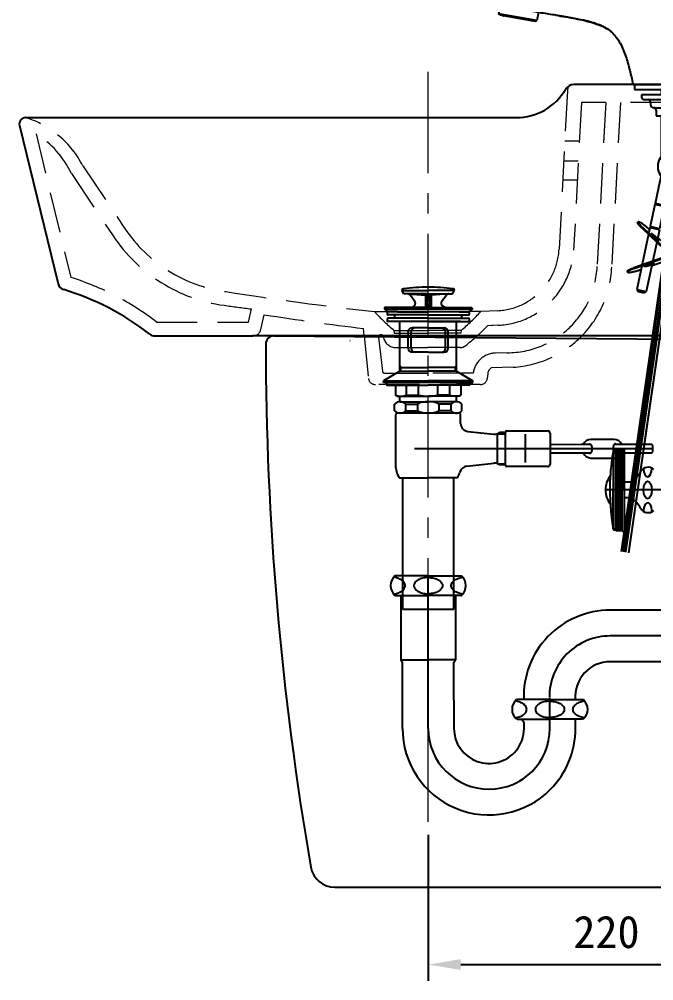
# Model space of a CAD drawing. Extents: x 3450 to 6550, y -51 to 2100.
# Drawn here: x 5340 to 5731, y 447 to 1039 of the extents above; entities that cross this region are included whole.
import ezdxf

# ---------------------------------------------------------------- set-up
doc = ezdxf.new("R2010")
doc.units = 0
doc.header["$LTSCALE"] = 50
doc.header["$MEASUREMENT"] = 0
doc.linetypes.add('CENTER', pattern=[2, 1.25, -0.25, 0.25, -0.25])
doc.linetypes.add('HIDDEN', pattern=[0.375, 0.25, -0.125])
doc.layers.get('0').update_dxf_attribs({"linetype": 'CONTINUOUS'})
doc.layers.get('DEFPOINTS').update_dxf_attribs({"linetype": 'CONTINUOUS'})
for name, color, linetype in [('2', 2, 'HIDDEN'), ('3', 3, 'CONTINUOUS'), ('4', 4, 'CONTINUOUS'), ('6', 6, 'CONTINUOUS'), ('7', 7, 'CONTINUOUS')]:
    doc.layers.add(name, color=color, linetype=linetype)
doc.dimstyles.get("Standard").update_dxf_attribs({"dimtxt": 2.5, "dimasz": 2, "dimexe": 2, "dimexo": 1, "dimgap": 1.5, "dimtad": 1, "dimdec": 0, "dimlfac": 10, "dimrnd": 0.5, "dimzin": 0, "dimdsep": 46, "dimtxsty": 'Standard', "dimcen": 0, "dimclrt": 2, "dimadec": 0, "dimazin": 0, "dimtfac": 1, "dimtdec": 0, "dimtmove": 0, "dimatfit": 3, "dimfxl": 0, "dimtolj": 1, "dimtzin": 0, "dimarcsym": 0})

# ---------------------------------------------------------------- blocks, each defined once
blk = doc.blocks.new('A$C60B437B5')
at = {"layer": '7'}
for p, q in [((138.19, 407.35), (135.19, 406.45)), ((151.33, 403.02), (135.19, 406.45)), ((138.19, 407.35), (138.23, 407.34)), ((148.92, 405.07), (148.95, 405.06)), ((148.95, 405.06), (151.33, 403.02)), ((113.97, 398.77), (114.32, 396.8)), ((114.82, 393.59), (94.75, 379.54)), ((112.12, 388.6), (106.19, 387.55)), ((136.9, 389.22), (126.55, 340.54)), ((142.77, 387.97), (129.56, 325.85)), ((143.45, 388.14), (136.35, 389.65)), ((136.73, 389.26), (137.88, 389.01)), ((141.79, 388.18), (137.88, 389.01)), ((141.79, 388.18), (142.93, 387.94)), ((94.75, 379.54), (71.26, 375.4)), ((112.38, 377.47), (117.72, 378.41)), ((126.55, 340.54), (137.16, 288.75)), ((4.37, 337.34), (3.51, 332.42)), ((4.39, 331.68), (3.51, 332.42)), ((27.14, 328.26), (3.51, 332.42)), ((28.01, 333.19), (4.37, 337.34)), ((28.01, 333.19), (27.14, 328.26)), ((28.5, 333.1), (28.01, 333.19)), ((4.39, 331.68), (6.11, 331.38)), ((24.33, 328.17), (6.11, 331.38)), ((23.9, 328.04), (6.47, 331.11)), ((24.33, 328.17), (26.06, 327.86)), ((26.06, 327.86), (27.14, 328.26)), ((86.39, 288.75), (86.29, 289.22)), ((86.39, 288.75), (115.54, 288.75)), ((87.39, 288.75), (87.39, 285.75)), ((87.39, 285.75), (114.91, 285.75)), ((103.66, 285.75), (103.66, 282.47)), ((114.91, 285.75), (136.16, 285.75)), ((115.54, 288.75), (137.16, 288.75)), ((124.66, 285.75), (124.66, 282.47)), ((136.16, 288.75), (136.16, 285.75)), ((91.66, 282.47), (91.66, 280.97)), ((114.16, 282.47), (91.66, 282.47)), ((93.16, 279.47), (95.66, 279.47)), ((95.66, 279.47), (114.16, 279.47)), ((114.16, 282.47), (136.66, 282.47)), ((132.66, 279.47), (114.16, 279.47)), ((135.16, 279.47), (132.66, 279.47)), ((136.66, 282.47), (136.66, 280.97)), ((97.16, 277.97), (97.16, 276.47)), ((99.16, 274.47), (114.16, 274.47)), ((100.66, 272.97), (100.66, 269.47)), ((129.16, 274.47), (114.16, 274.47)), ((127.66, 272.97), (127.66, 269.47)), ((131.16, 277.97), (131.16, 276.47)), ((100.66, 269.47), (114.16, 269.47)), ((103.66, 269.47), (103.66, 244.25)), ((127.66, 269.47), (114.16, 269.47)), ((124.66, 269.47), (124.66, 244.25)), ((114.16, 244.25), (103.66, 244.25)), ((114.16, 244.25), (124.66, 244.25)), ((103.56, 232.39), (103.03, 229.88)), ((103.66, 232.25), (124.66, 232.25)), ((109.67, 232.25), (108.9, 228.63)), ((102.88, 229.2), (99.97, 215.5)), ((108.75, 227.95), (102.88, 229.2)), ((108.9, 228.63), (103.03, 229.88)), ((103.37, 229.09), (103.52, 229.78)), ((108.75, 227.95), (105.84, 214.25)), ((108.26, 228.05), (108.41, 228.74)), ((99.83, 214.82), (96.92, 201.12)), ((105.7, 213.57), (99.83, 214.82)), ((105.84, 214.25), (99.97, 215.5)), ((100.32, 214.71), (100.46, 215.4)), ((105.7, 213.57), (102.79, 199.88)), ((105.21, 213.67), (105.35, 214.36)), ((89.58, 204.07), (89.26, 203.7)), ((96.77, 200.44), (88.66, 162.29)), ((92.34, 200.53), (92.02, 200.15)), ((92.02, 200.15), (105.66, 187.34)), ((105.26, 188.39), (92.34, 200.53)), ((102.64, 199.19), (94.53, 161.04)), ((96.51, 199.21), (95.91, 199.77)), ((102.64, 199.19), (96.77, 200.44)), ((102.79, 199.88), (96.92, 201.12)), ((97.26, 200.33), (97.41, 201.02)), ((102.15, 199.29), (102.3, 199.98)), ((108.21, 188.21), (101.62, 194.4)), ((80.91, 0.54), (108.06, 186.1)), ((81.95, 0.33), (108.84, 184.69)), ((105.46, 186.49), (104.66, 182.73)), ((105.58, 188.77), (105.19, 188.32)), ((105.19, 188.32), (105.8, 187.75)), ((106, 186.38), (105.2, 182.62)), ((106.26, 186.32), (105.46, 186.49)), ((105.58, 188.77), (109.51, 187.93)), ((106.19, 188.2), (105.58, 188.77)), ((106.23, 188.16), (106.07, 187.41)), ((106.19, 188.2), (110.12, 187.36)), ((106.29, 182.39), (107.12, 186.3)), ((110.48, 185.58), (107.08, 186.31)), ((110.12, 187.36), (109.51, 187.93)), ((110.45, 185.59), (109.79, 182.48)), ((109.8, 182.29), (110.5, 185.58)), ((105.43, 182.57), (79.11, 0.9)), ((105.99, 182.45), (79.67, 0.79)), ((109.78, 181.13), (83.59, 0.01)), ((109.92, 181.61), (83.62, 0)), ((104.5, 181.88), (86.82, 175.72)), ((86.97, 175.25), (104.64, 181.41)), ((97.94, 177.07), (104.77, 179.45)), ((105.16, 181.3), (104.64, 181.41)), ((104.66, 182.73), (106.29, 182.39)), ((109.82, 181.63), (109.92, 181.61)), ((82.86, 173.6), (83.01, 173.13)), ((86.82, 175.72), (86.97, 175.25)), ((90.53, 174.49), (91.31, 174.76)), ((88.66, 162.29), (94.53, 161.04)), ((88.66, 162.29), (89.43, 161.1)), ((89.43, 161.1), (93.35, 160.27)), ((94.53, 161.04), (93.35, 160.27))]:
    blk.add_line(p, q, dxfattribs=at)
for points in [[(102.92, 243.11, -0.038645), (103.62, 242.87, -0.099233), (105.22, 241.79, -0.097724), (106.28, 240.17, -0.096683), (106.65, 238.25, -0.096683), (106.28, 236.34, -0.097724), (105.22, 234.72, -0.099233), (103.62, 233.63, -0.038645), (102.92, 233.4, -0.100326)], [(114.16, 233.25, -0.100326), (112.29, 233.63, -0.099233), (110.7, 234.72, -0.097724), (109.64, 236.34, -0.096683), (109.26, 238.25, -0.096683), (109.64, 240.17, -0.097724), (110.7, 241.79, -0.099233), (112.29, 242.87, -0.100326), (114.16, 243.25)], [(114.16, 233.25, 0.100326), (116.03, 233.63, 0.099233), (117.62, 234.72, 0.097724), (118.69, 236.34, 0.096683), (119.06, 238.25, 0.096683), (118.69, 240.17, 0.097724), (117.62, 241.79, 0.099233), (116.03, 242.87, 0.100326), (114.16, 243.25)], [(125.4, 243.11, 0.038645), (124.7, 242.87, 0.099233), (123.11, 241.79, 0.097724), (122.04, 240.17, 0.096683), (121.67, 238.25, 0.096683), (122.04, 236.34, 0.097724), (123.11, 234.72, 0.099233), (124.7, 233.63, 0.038645), (125.4, 233.4, 0.100326)]]:
    blk.add_lwpolyline(points, format="xyb", dxfattribs=at)
for centre, radius, start, end in [((9.32, 410.19), 1.5, 93.69655, 151.31408), ((7.78, 407.2), 1.5, 154.29715, 270.80519), ((205.1, 402.81), 70, 177.01529, 190.83267), ((133.24, 357.59), 50, 71.72042, 84.27958), ((111.79, 401.58), 1.5, 12.94405, 66.19218), ((85.99, 428.12), 70, 325.16733, 338.98471), ((112.21, 388.1), 0.5, 34.09768, 100), ((83.64, 368.76), 35, 15.88089, 34.09768), ((136.84, 389.75), 0.5, 190.83267, 258), ((143.04, 388.43), 0.5, 258, 325.16733), ((108.88, 373.21), 35, 175.63045, 182.55855), ((116.65, 376.72), 2, 12.54192, 57.75421), ((5.48, 355.89), 2, 103.78217, 164.22896), ((1.95, 339.78), 2, 167.64465, 258.98311), ((6.56, 331.6), 0.5, 206.8699, 260), ((23.99, 328.53), 0.5, 260, 313.1301), ((93.16, 280.97), 1.5, 180, 270), ((95.66, 277.97), 1.5, 0, 90), ((132.66, 277.97), 1.5, 90, 180), ((135.16, 280.97), 1.5, 270, 0), ((99.16, 276.47), 2, 180, 270), ((99.16, 272.97), 1.5, 0, 90), ((129.16, 272.97), 1.5, 90, 180), ((129.16, 276.47), 2, 270, 0), ((111.66, 238.25), 10, 143.1301, 216.8699), ((111.66, 238.25), 10, 143.1301, 216.8699), ((116.66, 238.25), 10, 323.1301, 36.8699)]:
    blk.add_arc(centre, radius, start, end, dxfattribs=at)
for points in [[(8.01, 410.91), (6.43, 407.85)], [(112.39, 402.95), (102.31, 406.36), (86.75, 409.41), (67.95, 411.46), (47.42, 412.47), (26.83, 412.47), (9.23, 411.69)], [(7.8, 405.7), (12.91, 405.74), (30.26, 405.27), (47.55, 403.54), (55.48, 402.19)], [(55.48, 402.19), (57.6, 401.62), (59.62, 400.77), (61.51, 399.65), (63.23, 398.28), (64.74, 396.69), (66.02, 394.91), (67.05, 392.97), (67.8, 390.9)], [(113.97, 398.77), (113.61, 400.34), (113.25, 401.92)], [(114.76, 393.83), (114.6, 394.59), (114.48, 395.31), (114.4, 395.92), (114.35, 396.4), (114.33, 396.7), (114.32, 396.8)], [(67.8, 390.91), (68.56, 388.09), (70.03, 381.85), (71.24, 375.53), (71.26, 375.4)], [(69.89, 371.39), (70.15, 371.4), (70.94, 371.45), (72.27, 371.53), (112.38, 377.47)], [(5, 357.83), (69.89, 371.39)], [(3.87, 337.37), (4.07, 337.36), (4.37, 337.34)], [(38.85, 331.48), (30.14, 332.85), (28.5, 333.1)], [(56.01, 328.35), (52.3, 329.13), (48.21, 329.91), (43.73, 330.68), (38.85, 331.48)], [(38.85, 331.48), (44.95, 330.48), (50.95, 329.4), (56.01, 328.35)], [(72.46, 321.72), (71, 322.81), (68.61, 324.21), (66.08, 325.36), (63.53, 326.3), (61, 327.08), (58.52, 327.75), (56.01, 328.35)], [(56.01, 328.35), (61.13, 327.04), (65.94, 325.41), (70.05, 323.41), (72.46, 321.72)], [(73.11, 321.16), (72.46, 321.72)], [(72.46, 321.72), (73.11, 321.16)], [(73.11, 321.16), (76.08, 317.91), (78.47, 314.17), (80.38, 310.15), (81.94, 306.01), (83.24, 301.84), (84.36, 297.65), (85.36, 293.46), (86.29, 289.22)], [(92.02, 200.15), (91.35, 200.8), (90.74, 201.42), (90.22, 202), (89.8, 202.51), (89.49, 202.95), (89.29, 203.3), (89.22, 203.56), (89.26, 203.7)], [(89.58, 204.07), (89.54, 203.93), (89.62, 203.67), (89.81, 203.32), (90.12, 202.88), (90.55, 202.37), (91.07, 201.79), (91.67, 201.18), (92.34, 200.53)], [(95.91, 199.77), (95.19, 200.43), (94.44, 201.08), (93.69, 201.7), (92.94, 202.28), (92.23, 202.81), (91.57, 203.26), (90.98, 203.63), (90.47, 203.9), (90.07, 204.07), (89.77, 204.13), (89.6, 204.08), (89.58, 204.07)], [(97.57, 196.74), (97.54, 196.68), (97.59, 196.52), (97.62, 196.46)], [(97.73, 196.76), (97.59, 196.76), (97.57, 196.74)], [(97.62, 196.46), (97.72, 196.3), (97.93, 196.01), (98.22, 195.68), (98.58, 195.3), (98.99, 194.91), (99.43, 194.5), (99.89, 194.11), (100.35, 193.74), (100.8, 193.4), (101.21, 193.12), (101.57, 192.89), (101.87, 192.74), (102.09, 192.66)], [(101.5, 193.85), (101.24, 194.12), (100.83, 194.52), (100.39, 194.92), (99.93, 195.31), (99.47, 195.69), (99.02, 196.02), (98.61, 196.31), (98.25, 196.53), (97.95, 196.68), (97.73, 196.76)], [(101.75, 192.8), (101.56, 193.04), (101.38, 193.26)], [(102.25, 192.69), (102.28, 192.74), (102.23, 192.9), (102.1, 193.13), (101.89, 193.41), (101.6, 193.75), (101.5, 193.85)], [(102.09, 192.66), (102.23, 192.67), (102.25, 192.69)], [(105.96, 186.46), (105.97, 186.6), (105.95, 186.81), (105.89, 187), (105.79, 187.18), (105.66, 187.34)], [(105.8, 187.75), (105.9, 187.64), (105.99, 187.53), (106.07, 187.41)], [(105.94, 186.39), (105.96, 186.46)], [(106.07, 187.41), (106.18, 187.17), (106.26, 186.9), (106.29, 186.61), (106.26, 186.32)], [(106.23, 188.16), (106.21, 188.18), (106.19, 188.2)], [(107.08, 186.31), (107.06, 186.51), (107.02, 186.72), (106.96, 186.94), (106.89, 187.15), (106.8, 187.36), (106.68, 187.57), (106.55, 187.78), (106.4, 187.98), (106.23, 188.16)], [(108.41, 186.02), (108.5, 185.89), (108.57, 185.75), (108.62, 185.62), (108.65, 185.49), (108.69, 185.36), (108.73, 185.23), (108.78, 185.1), (108.81, 184.96), (108.83, 184.83), (108.84, 184.69)], [(108.84, 184.69), (108.85, 184.49), (108.87, 184.29), (108.9, 184.1), (108.94, 183.9), (108.98, 183.69), (109.01, 183.45), (109.03, 183.17), (109.05, 182.86), (109.1, 182.53), (109.18, 182.2), (109.28, 181.88), (109.37, 181.59), (109.45, 181.34), (109.52, 181.14), (109.6, 181.01), (109.67, 180.96), (109.73, 180.98), (109.77, 181.08), (109.78, 181.12)], [(109.71, 184.5), (109.71, 184.65), (109.7, 184.78), (109.67, 184.91), (109.64, 185.04), (109.62, 185.16), (109.6, 185.29), (109.59, 185.42), (109.57, 185.54), (109.54, 185.67), (109.52, 185.79)], [(109.78, 181.12), (109.8, 181.26), (109.82, 181.48), (109.82, 181.75), (109.81, 182.05), (109.79, 182.37), (109.79, 182.7), (109.79, 183), (109.8, 183.28), (109.79, 183.51), (109.77, 183.72), (109.75, 183.92), (109.73, 184.11), (109.72, 184.3), (109.71, 184.5)], [(110.16, 187.32), (110.14, 187.34), (110.12, 187.36)], [(110.16, 187.32), (110.31, 187.15), (110.43, 186.95), (110.52, 186.75), (110.57, 186.53), (110.6, 186.29), (110.59, 186.05), (110.56, 185.86)], [(110.56, 185.86), (110.55, 185.82), (110.48, 185.58)], [(93.28, 176.59), (93.29, 176.65), (93.39, 176.77), (93.6, 176.92), (93.91, 177.1), (94.32, 177.29), (94.79, 177.48), (95.33, 177.68), (95.89, 177.87), (96.48, 178.04), (97.05, 178.19), (97.59, 178.32), (98.08, 178.41), (98.5, 178.47), (98.84, 178.48), (99.07, 178.47)], [(99.21, 178.38), (99.21, 178.32), (99.11, 178.19), (98.9, 178.04), (98.58, 177.86), (98.18, 177.68), (98.06, 177.62)], [(98.7, 178.48), (98.44, 178.34), (98.18, 178.21)], [(99.07, 178.47), (99.2, 178.41), (99.21, 178.38)], [(104.5, 181.88), (104.68, 181.97), (104.84, 182.09), (104.98, 182.25), (105.08, 182.43), (105.11, 182.5)], [(105.28, 181.85), (105.16, 181.72), (104.91, 181.54), (104.64, 181.41)], [(105.11, 182.5), (105.14, 182.63)], [(82.86, 173.61), (82.88, 173.75), (83.06, 173.95), (83.38, 174.2), (83.84, 174.47), (84.44, 174.77), (85.14, 175.08), (85.95, 175.4), (86.82, 175.72)], [(86.97, 175.25), (86.09, 174.93), (85.29, 174.61), (84.58, 174.29), (83.98, 174), (83.52, 173.72), (83.2, 173.48), (83.03, 173.27), (83.01, 173.13)], [(83.01, 173.13), (83.01, 173.11), (83.16, 173), (83.45, 172.94), (83.89, 172.93), (84.46, 172.97), (85.15, 173.06), (85.94, 173.21), (86.8, 173.4), (87.72, 173.63), (88.66, 173.89), (89.61, 174.18), (90.53, 174.49)], [(93.42, 176.5), (93.3, 176.55), (93.28, 176.59)], [(98.06, 177.62), (97.7, 177.48), (97.17, 177.28), (96.6, 177.1), (96.02, 176.92), (95.45, 176.77), (94.9, 176.65), (94.41, 176.55), (93.99, 176.5), (93.66, 176.48), (93.42, 176.5)]]:
    blk.add_spline(points, degree=3, dxfattribs=at)
for points in [[(114.82, 393.59), (114.8, 393.67), (114.78, 393.75), (114.76, 393.83)], [(118.61, 377.16), (121.25, 364.95), (123.9, 352.75), (126.55, 340.54)], [(0, 340.21), (1.18, 345.61), (2.37, 351.02), (3.55, 356.43)]]:
    blk.add_open_spline(points, degree=3, dxfattribs=at)
blk.add_open_spline([(1.57, 337.81), (1.93, 337.75), (2.69, 337.6), (3.46, 337.45), (3.87, 337.37)], degree=3, knots=[0.173317, 0.173317, 0.173317, 0.173317, 1.25795, 2.514058, 2.514058, 2.514058, 2.514058], dxfattribs=at)
blk = doc.blocks.new('*D48')
at = {"layer": '3', "color": 3, "lineweight": -2}
for p, q in [((5591.99, 536.64), (5591.99, 446.57)), ((5811.78, 464.3), (5811.78, 466.57)), ((5611.99, 456.57), (5791.78, 456.57))]:
    blk.add_line(p, q, dxfattribs=at)
at = {"layer": '3', "color": 3}
for points in [[(5611.99, 459.91), (5611.99, 453.24), (5591.99, 456.57)], [(5791.78, 459.91), (5791.78, 453.24), (5811.78, 456.57)]]:
    blk.add_solid(points, dxfattribs=at)
at = {"layer": 'DEFPOINTS', "color": 0}
for p in [(5591.99, 544.64), (5811.78, 456.57), (5811.78, 456.3)]:
    blk.add_point(p, dxfattribs=at)
at = {"layer": '3', "color": 2, "insert": (5701.88, 476.57), "char_height": 20, "attachment_point": 5}
blk.add_mtext('\\A1;220', dxfattribs=at)

msp = doc.modelspace()

# ---------------------------------------------------------------- linework, layer by layer
at = {"color": 7}
for p, q in [((5808.77725, 999.21417), (5681.77725, 999.21417)), ((5343.75915, 978.82421), (5646.34196, 978.82421)), ((5339.87389, 973.87302), (5363.7531, 876.33562)), ((5423.30561, 844.21417), (5483.84154, 844.21417)), ((5811.77725, 844.21417), (5483.84154, 844.21417))]:
    msp.add_line(p, q, dxfattribs=at)
at = {"color": 4}
msp.add_line((5591.97185, 602.21417), (5591.97185, 696.21417), dxfattribs=at)
at = {"color": 7}
for centre, radius, start, end in [((5646.34196, 1013.82421), 35, 270, 329.82227236), ((5681.78524, 993.21417), 6, 90.07627509, 149.82227236), ((5343.75915, 974.82421), 4, 90, 193.75662847), ((5320.94226, 718.43925), 161.07328, 51.94813332, 73.31998787), ((5496.76532, 839.21433), 5, 89.54443056, 180.04270966)]:
    msp.add_arc(centre, radius, start, end, dxfattribs=at)
at = {"color": 2}
for centre, start, end in [((5368.60967, 877.52461), 193.75662847, 253.31998787), ((5423.30561, 849.21417), 231.94813332, 270)]:
    msp.add_arc(centre, 5, start, end, dxfattribs=at)
at = {"layer": '2', "color": 155, "linetype": 'Continuous'}
msp.add_open_spline([(5543.77989, 841.25915), (5543.53945, 841.23333)], degree=1, dxfattribs=at)
at = {"layer": '3', "color": 1, "linetype": 'CENTER', "lineweight": 0}
msp.add_line((5591.9852, 544.6363), (5591.98139, 1007.49292), dxfattribs=at)
at = {"layer": '3', "color": 7, "linetype": 'HIDDEN', "lineweight": 0, "ltscale": 2}
for p, q in [((5677.78273, 995.42351), (5672.66735, 897.61194)), ((5686.41726, 988.21417), (5681.65501, 897.14092)), ((5701.43784, 988.21417), (5686.41726, 988.21417)), ((5701.43784, 988.21417), (5696.14682, 887.05129)), ((5710.4502, 988.21417), (5705.13449, 886.58027)), ((5779.27725, 988.21417), (5710.4502, 988.21417)), ((5350.13048, 968.86376), (5371.51408, 880.29594)), ((5685.16144, 964.1978), (5676.14968, 964.1978)), ((5379.01029, 949.01005), (5404.69265, 910.61835)), ((5371.94533, 944.28391), (5397.6277, 905.89221)), ((5481.05725, 852.71417), (5482.92728, 860.81763)), ((5634.84809, 859.76191), (5624.37232, 859.20436)), ((5488.7135, 848.08987), (5490.83352, 857.27664)), ((5558.77232, 859.20436), (5591.57232, 859.20436)), ((5624.37232, 859.20436), (5591.57232, 859.20436)), ((5424.5055, 852.71417), (5481.05725, 852.71417)), ((5552.53519, 844.21417), (5552.07998, 848.7933)), ((5635.32642, 850.77463), (5628.4331, 850.40775)), ((5635.32642, 850.77463), (5631.15284, 850.5525)), ((5552.53519, 844.21417), (5555.14548, 817.95678)), ((5561.34191, 843.24012), (5563.7379, 822.46873)), ((5570.85653, 847.62743), (5591.57232, 847.62743)), ((5570.85653, 847.62743), (5571.07232, 845.97359)), ((5571.07232, 845.97359), (5591.57232, 845.97359)), ((5612.28811, 847.62743), (5591.57232, 847.62743)), ((5612.07232, 845.97359), (5591.57232, 845.97359)), ((5612.28811, 847.62743), (5612.07232, 845.97359)), ((5572.20293, 836.97359), (5591.57232, 836.97359)), ((5611.71569, 836.97359), (5591.57232, 836.97359)), ((5640.66256, 833.81791), (5633.23624, 833.58082)), ((5644.42969, 824.93359), (5630.77314, 824.4976)), ((5565.22774, 821.1431), (5571.27477, 821.1431)), ((5571.27477, 821.1431), (5591.77477, 821.1431)), ((5619.76961, 821.1431), (5591.77477, 821.1431)), ((5628.68872, 820.91278), (5628.39486, 817.95678)), ((5624.09851, 814.21417), (5559.44182, 814.21417))]:
    msp.add_line(p, q, dxfattribs=at)
at = {"layer": '3', "color": 7, "linetype": 'CENTER', "lineweight": 0}
msp.add_line((5675.52296, 952.21417), (5684.53481, 952.21417), dxfattribs=at)
at = {"layer": '3', "color": 7, "linetype": 'HIDDEN', "lineweight": 0}
msp.add_line((5683.90818, 940.23054), (5674.89623, 940.23054), dxfattribs=at)
at = {"layer": '3'}
for p, q in [((5576.97185, 870.2431), (5575.74053, 872.37581)), ((5575.85707, 872.17396), (5591.97185, 872.17396)), ((5608.08663, 872.17396), (5591.97185, 872.17396)), ((5606.97185, 870.2431), (5608.20317, 872.37581)), ((5591.97185, 870.2431), (5576.97185, 870.2431)), ((5579.48713, 870.05881), (5590.22185, 869.35744)), ((5583.69719, 865.36381), (5580.97899, 869.21678)), ((5591.97185, 870.2431), (5590.22185, 869.35744)), ((5590.22185, 869.35744), (5590.22185, 861.6431)), ((5591.45418, 869.98111), (5591.02185, 863.57323)), ((5591.97185, 870.2431), (5593.72185, 869.35744)), ((5591.97185, 870.2431), (5606.97185, 870.2431)), ((5592.48953, 869.98111), (5592.92185, 863.57323)), ((5604.45658, 870.05881), (5593.72185, 869.35744)), ((5593.72185, 869.35744), (5593.72185, 861.6431)), ((5600.24651, 865.36381), (5602.96472, 869.21678)), ((5564.97185, 861.2431), (5564.97185, 860.6431)), ((5564.97185, 860.6431), (5591.97185, 860.6431)), ((5564.97185, 860.6431), (5567.11407, 859.1431)), ((5574.67185, 861.6431), (5565.37185, 861.6431)), ((5591.97185, 861.6431), (5574.67185, 861.6431)), ((5581.61543, 861.6431), (5583.06295, 862.47883)), ((5591.02185, 863.59742), (5591.97185, 863.59742)), ((5591.22495, 861.6431), (5591.02185, 863.59742)), ((5592.92185, 863.59742), (5591.97185, 863.59742)), ((5591.97185, 861.6431), (5609.27185, 861.6431)), ((5618.97185, 860.6431), (5591.97185, 860.6431)), ((5592.71875, 861.6431), (5592.92185, 863.59742)), ((5602.32828, 861.6431), (5600.88076, 862.47883)), ((5609.27185, 861.6431), (5618.57185, 861.6431)), ((5618.97185, 860.6431), (5616.82963, 859.1431)), ((5618.97185, 861.2431), (5618.97185, 860.6431)), ((5566.67002, 858.9431), (5566.67002, 857.6431)), ((5566.67002, 854.6431), (5566.67002, 853.3431)), ((5572.97185, 859.1431), (5566.87002, 859.1431)), ((5591.97185, 857.1431), (5567.17002, 857.1431)), ((5591.97185, 855.1431), (5567.17002, 855.1431)), ((5572.97185, 859.1431), (5591.97185, 859.1431)), ((5610.97185, 859.1431), (5591.97185, 859.1431)), ((5591.97185, 857.1431), (5616.77369, 857.1431)), ((5591.97185, 855.1431), (5616.77369, 855.1431)), ((5610.97185, 859.1431), (5617.07369, 859.1431)), ((5617.27369, 858.9431), (5617.27369, 857.6431)), ((5617.27369, 854.6431), (5617.27369, 853.3431)), ((5611.97185, 853.1431), (5566.87002, 853.1431)), ((5574.47185, 822.54869), (5574.47185, 853.1431)), ((5591.97185, 849.1431), (5582.09748, 849.1431)), ((5591.97185, 853.1431), (5617.07369, 853.1431)), ((5591.97185, 849.1431), (5601.84622, 849.1431)), ((5609.47185, 822.54869), (5609.47185, 853.1431)), ((5579.59748, 836.6431), (5579.59748, 846.6431)), ((5581.36525, 836.6431), (5581.36525, 846.6431)), ((5602.57845, 836.6431), (5602.57845, 846.6431)), ((5604.34622, 836.6431), (5604.34622, 846.6431)), ((5591.97185, 834.1431), (5582.09748, 834.1431)), ((5591.97185, 834.1431), (5601.84622, 834.1431)), ((5575.17185, 824.6431), (5574.47185, 825.85554)), ((5574.47185, 824.6431), (5591.97185, 824.6431)), ((5575.17185, 822.54869), (5575.17185, 824.6431)), ((5609.47185, 824.6431), (5591.97185, 824.6431)), ((5608.77185, 824.6431), (5609.47185, 825.85554)), ((5608.77185, 822.54869), (5608.77185, 824.6431)), ((5574.47185, 822.54869), (5564.47185, 816.54869)), ((5574.47185, 822.54869), (5591.97185, 822.54869)), ((5609.47185, 822.54869), (5591.97185, 822.54869)), ((5609.47185, 822.54869), (5619.47185, 816.54869)), ((5564.47185, 816.54869), (5591.97185, 816.54869)), ((5564.47185, 815.54869), (5564.47185, 816.54869)), ((5574.47185, 815.54869), (5564.47185, 815.54869)), ((5566.27972, 815.54869), (5566.27972, 814.24869)), ((5566.77972, 813.74869), (5571.77972, 813.74869)), ((5571.77972, 813.74869), (5591.97185, 813.74869)), ((5571.77972, 813.74869), (5571.77972, 807.62604)), ((5609.47185, 815.54869), (5574.47185, 815.54869)), ((5578.55451, 807.62604), (5578.55451, 813.74869)), ((5585.95517, 807.62604), (5585.95517, 813.74869)), ((5619.47185, 816.54869), (5591.97185, 816.54869)), ((5612.16398, 813.74869), (5591.97185, 813.74869)), ((5597.98854, 807.62604), (5597.98854, 813.74869)), ((5605.3892, 807.62604), (5605.3892, 813.74869)), ((5609.47185, 815.54869), (5619.47185, 815.54869)), ((5617.16398, 813.74869), (5612.16398, 813.74869)), ((5612.16398, 813.74869), (5612.16398, 807.62604)), ((5617.66398, 815.54869), (5617.66398, 814.24869)), ((5619.47185, 815.54869), (5619.47185, 816.54869)), ((5572.77972, 807.04869), (5571.77972, 807.62604)), ((5572.77972, 807.04869), (5574.17972, 807.04869)), ((5574.17972, 807.04869), (5591.97185, 807.04869)), ((5574.47185, 803.63745), (5574.47185, 807.04869)), ((5578.55451, 807.62604), (5585.95517, 807.62604)), ((5609.76398, 807.04869), (5591.97185, 807.04869)), ((5605.3892, 807.62604), (5597.98854, 807.62604)), ((5609.47185, 803.63745), (5609.47185, 807.04869)), ((5611.16398, 807.04869), (5609.76398, 807.04869)), ((5611.16398, 807.04869), (5612.16398, 807.62604)), ((5571.22816, 798.08648), (5571.22816, 802.19972)), ((5574.61555, 803.6431), (5591.72816, 803.6431)), ((5578.00294, 802.19972), (5578.00294, 798.08648)), ((5578.00294, 802.19972), (5585.4036, 802.19972)), ((5585.4036, 802.19972), (5585.4036, 798.08648)), ((5609.32816, 803.6431), (5592.21555, 803.6431)), ((5605.94077, 802.19972), (5598.5401, 802.19972)), ((5598.5401, 802.19972), (5598.5401, 798.08648)), ((5605.94077, 802.19972), (5605.94077, 798.08648)), ((5612.71555, 798.08648), (5612.71555, 802.19972)), ((5571.97185, 763.04075), (5571.97185, 795.6431)), ((5591.97185, 796.6431), (5572.97185, 796.6431)), ((5578.00294, 798.08648), (5585.4036, 798.08648)), ((5609.32816, 796.6431), (5591.97185, 796.6431)), ((5605.94077, 798.08648), (5598.5401, 798.08648)), ((5608.77185, 796.6431), (5609.32816, 796.6431)), ((5609.32816, 796.6431), (5609.72816, 796.6431)), ((5610.97185, 796.6431), (5609.47185, 796.6431)), ((5611.97185, 790.27886), (5611.97185, 795.6431)), ((5616.43919, 785.30731), (5632.47341, 783.58936)), ((5634.50208, 783.8431), (5639.60765, 783.8431)), ((5634.64117, 765.3931), (5634.64117, 783.8931)), ((5635.97185, 784.6431), (5635.97185, 783.8431)), ((5639.63306, 784.6431), (5635.97185, 784.6431)), ((5639.60765, 783.8431), (5639.60765, 784.8431)), ((5639.60765, 764.4431), (5639.60765, 783.8431)), ((5640.40765, 785.6431), (5665.60765, 785.6431)), ((5651.97185, 766.10518), (5651.97185, 783.5431)), ((5667.10765, 784.1431), (5667.10765, 778.37191)), ((5686.33988, 777.15166), (5666.89955, 777.14682)), ((5667.10765, 778.37191), (5667.10765, 765.1431)), ((5692.28956, 777.15315), (5686.33988, 777.15166)), ((5703.31057, 780.40589), (5692.25167, 780.40314)), ((5706.59696, 780.40671), (5703.31057, 780.40589)), ((5729.92512, 777.16252), (5706.56068, 777.1567)), ((5730.42525, 776.66265), (5729.92512, 777.16252)), ((5651.97185, 774.6431), (5583.47185, 774.62603)), ((5730.42575, 774.66265), (5651.97185, 774.6431)), ((5667.70058, 772.14702), (5692.29081, 772.15315)), ((5706.56193, 772.1567), (5729.92637, 772.16252)), ((5729.92637, 772.16252), (5730.42624, 772.66265)), ((5730.42624, 772.66265), (5730.42525, 776.66265)), ((5615.84073, 763.91477), (5632.47341, 765.69684)), ((5634.64117, 765.3931), (5639.60765, 765.3931)), ((5635.97185, 764.6431), (5635.97185, 765.4431)), ((5692.25453, 768.90314), (5703.57718, 768.90596)), ((5703.57718, 768.90596), (5706.59982, 768.90671)), ((5639.63306, 764.6431), (5635.97185, 764.6431)), ((5665.60765, 763.6431), (5640.40765, 763.6431)), ((5573.97185, 756.6431), (5591.97185, 756.6431)), ((5576.09685, 756.6431), (5576.09685, 675.6431)), ((5609.97185, 756.6431), (5591.97185, 756.6431)), ((5607.84685, 675.6431), (5607.84685, 756.6431)), ((5576.09685, 675.6431), (5607.84685, 675.6431))]:
    msp.add_line(p, q, dxfattribs=at)
at = {"layer": '3', "color": 7}
for p, q in [((5496.80508, 844.21417), (5806.81701, 841.74915)), ((5534.36215, 504.25422), (5806.77725, 504.25422))]:
    msp.add_line(p, q, dxfattribs=at)
at = {"layer": '3'}
for points in [[(5690.91625, 777.1528, -0.044238089), (5691.16831, 777.43227, -0.189273345), (5691.6028, 777.60298, -0.189273345), (5692.03737, 777.43248, -0.101058622), (5692.53376, 776.73917, -0.059301535), (5692.80969, 775.85181, -0.045721536), (5692.91981, 774.6533, -0.045721536)], [(5707.934, 777.15704, 0.044238089), (5707.6818, 777.43638, 0.189273345), (5707.24723, 777.60687, 0.189273345), (5706.81274, 777.43616, 0.101058622), (5706.31669, 776.74261, 0.059301535), (5706.04121, 775.85511, 0.045721536), (5705.93168, 774.65655, 0.045721536)], [(5692.91981, 774.6533, -0.045721536), (5692.81028, 773.45474, -0.059301535), (5692.5348, 772.56724, -0.101058622), (5692.03875, 771.87369, -0.189273345), (5691.60427, 771.70298, -0.189273345), (5691.16969, 771.87347, -0.044238089), (5690.9175, 772.1528, -0.059301535)], [(5705.93168, 774.65655, 0.045721536), (5706.04181, 773.45803, 0.059301535), (5706.31773, 772.57068, 0.101058622), (5706.81413, 771.87737, 0.189273345), (5707.2487, 771.70687, 0.189273345), (5707.68319, 771.87758, 0.044238089), (5707.93524, 772.15704, 0.059301535)]]:
    msp.add_lwpolyline(points, format="xyb", dxfattribs=at)
at = {"layer": '3', "color": 7, "linetype": 'HIDDEN', "lineweight": 0, "ltscale": 2}
for centre, radius, start, end in [((5681.77725, 995.21417), 4, 90, 176.99999999), ((5325.82345, 921.87084), 59.71077, 27.03348822, 72.51979982), ((5319.55775, 919.75979), 57.84368, 25.08563068, 58.09310767), ((5479.49804, 960.65987), 90, 213.78078274, 262.16370818), ((5479.49804, 960.65987), 98.5, 213.78078274, 262.16370818), ((5632.72217, 899.70538), 40, 273.04659984, 356.99999999), ((5632.72217, 899.70538), 49, 273.04659984, 356.99999999), ((5640.56285, 889.45347), 55.63564, 270.10267961, 357.46489677), ((5640.56285, 889.45347), 64.63564, 315.58001105, 357.46489677), ((5320.94226, 718.43925), 169.57328, 52.35780423, 72.64868433), ((5761.9738, 2718.99959), 1870.86321, 260.93552573, 263.76458901), ((5808.0849, 3348.15451), 2508.5, 262.16370818, 262.55223097), ((5748.01679, 2488.71103), 1651.58149, 261.04147897, 263.18661856), ((5483.84154, 849.21417), 5, 270, 347.00538321), ((5522.6397, 953.30772), 147.58268, 308.66253237, 315.79432509), ((5562.83174, 843.41449), 1.5, 9.44588936, 186.67550305), ((5572.20293, 844.97359), 8, 189.44588936, 270.31272166), ((5640.56285, 889.45347), 64.63564, 273.42978218, 315.58001105), ((5611.71569, 841.97359), 5, 270, 308.66253237), ((5633.68297, 819.58795), 14, 91.8285651, 173.62231596), ((5633.66419, 820.41817), 5, 125.32479901, 174.32280379), ((5565.22774, 822.6431), 1.5, 186.67550305, 270)]:
    msp.add_arc(centre, radius, start, end, dxfattribs=at)
at = {"layer": '3'}
for centre, radius, start, end in [((5576.82185, 872.17396), 1.1, 97.32041367, 169.42619898), ((5591.97185, 754.2431), 120, 90, 97.32041367), ((5591.97185, 754.2431), 120, 82.67958633, 90), ((5607.12185, 872.17396), 1.1, 10.57380102, 82.67958633), ((5579.34474, 868.06385), 2, 35.20232507, 86.26180949), ((5604.59896, 868.06385), 2, 93.73819051, 144.79767493), ((5565.37185, 861.2431), 0.4, 90, 180), ((5582.06295, 864.21088), 2, 300, 35.20232507), ((5601.88076, 864.21088), 2, 144.79767493, 240), ((5618.57185, 861.2431), 0.4, 0, 90), ((5566.87002, 858.9431), 0.2, 90, 180), ((5567.17002, 857.6431), 0.5, 180, 270), ((5567.17002, 854.6431), 0.5, 90, 180), ((5570.47185, 856.1431), 1, 270, 90), ((5613.47185, 856.1431), 1, 90, 270), ((5616.77369, 857.6431), 0.5, 270, 0), ((5616.77369, 854.6431), 0.5, 0, 90), ((5617.07369, 858.9431), 0.2, 0, 90), ((5566.87002, 853.3431), 0.2, 180, 270), ((5582.09748, 846.6431), 2.5, 90, 180), ((5583.86525, 846.6431), 2.5, 90, 180), ((5600.07845, 846.6431), 2.5, 0, 90), ((5601.84622, 846.6431), 2.5, 0, 90), ((5617.07369, 853.3431), 0.2, 270, 0), ((5582.09748, 836.6431), 2.5, 180, 270), ((5583.86525, 836.6431), 2.5, 180, 270), ((5600.07845, 836.6431), 2.5, 270, 0), ((5601.84622, 836.6431), 2.5, 270, 0), ((5566.77972, 814.24869), 0.5, 180, 270), ((5617.16398, 814.24869), 0.5, 270, 0), ((5575.16711, 817.2279), 10.18185, 250.56792502, 289.43207498), ((5591.77971, 836.50102), 29.45658, 258.59556617, 270.3737354), ((5592.16399, 836.50102), 29.45658, 269.6262646, 281.40443383), ((5608.77659, 817.2279), 10.18185, 250.56792502, 289.43207498), ((5574.61555, 798.9353), 4.70435, 43.94093732, 136.05906268), ((5591.50596, 790.03862), 13.60629, 89.06429532, 116.64718661), ((5592.43774, 790.03862), 13.60629, 63.35281339, 90.93570468), ((5609.32816, 798.9353), 4.70435, 43.94093732, 136.05906268), ((5574.61555, 801.3509), 4.70435, 223.94093732, 316.05906268), ((5572.97185, 795.6431), 1, 90, 180), ((5591.50596, 810.24758), 13.60629, 243.35281339, 270.93570468), ((5592.43774, 810.24758), 13.60629, 269.06429532, 296.64718661), ((5609.32816, 801.3509), 4.70435, 223.94093732, 316.05906268), ((5610.97185, 795.6431), 1, 0, 90), ((5616.97185, 790.27886), 5, 180, 263.88449643), ((5632.88031, 788.57278), 5, 265.33216468, 308.19271972), ((5640.40765, 784.8431), 0.8, 90, 180), ((5665.60765, 784.1431), 1.5, 0, 90), ((5692.25291, 775.40314), 5, 90.01427756, 159.52696244), ((5706.5982, 775.40671), 5, 20.50159267, 90.01427756), ((5692.25329, 773.90314), 5, 200.50159267, 270.01427756), ((5706.59858, 773.90671), 5, 270.01427756, 339.52696244), ((5632.88031, 760.71342), 5, 51.80728028, 94.66783532), ((5665.60765, 765.1431), 1.5, 270, 0), ((5584.96026, 763.58968), 13, 182.42004342, 212.30000816), ((5598.98345, 763.58968), 13, 327.69999184, 345.040466), ((5616.3734, 758.94322), 5, 96.11547581, 165.04046432), ((5640.40765, 764.4431), 0.8, 180, 270)]:
    msp.add_arc(centre, radius, start, end, dxfattribs=at)
at = {"layer": '3', "color": 7}
for centre, radius, start, end in [((7391.7648, 840.6269), 1900, 180.04270966, 189.8162802), ((5534.36215, 519.25422), 15, 189.8162802, 270)]:
    msp.add_arc(centre, radius, start, end, dxfattribs=at)
at = {"layer": '3', "color": 7, "linetype": 'HIDDEN', "lineweight": 0, "ltscale": 2}
for centre, major_axis, start_param, end_param in [((5664.41252, 948.83293), (-141.11193, 0), 0.724807554, 0.845988772), ((5518.73211, 948.83293), (-141.11193, 0), 2.295603881, 2.416785099), ((5559.44182, 818.34878), (-4.31579, 0), 0.094951706, 1.570796327), ((5624.09851, 818.34878), (4.31579, 0), 4.71238898, 6.188233601)]:
    msp.add_ellipse(centre, major_axis=major_axis, ratio=0.958020638, start_param=start_param, end_param=end_param, dxfattribs=at)
at = {"layer": '4'}
for p, q in [((5575.72185, 696.21417), (5571.43035, 696.21417)), ((5575.72185, 696.21417), (5571.43035, 696.21417)), ((5591.97185, 696.21417), (5575.72185, 696.21417)), ((5591.97185, 696.21417), (5575.72185, 696.21417)), ((5591.97185, 696.21417), (5608.22185, 696.21417)), ((5591.97185, 696.21417), (5608.22185, 696.21417)), ((5608.22185, 696.21417), (5612.51335, 696.21417)), ((5608.22185, 696.21417), (5612.51335, 696.21417)), ((5571.82185, 684.21417), (5571.43035, 684.21417)), ((5571.82185, 684.21417), (5591.97185, 684.21417)), ((5575.17185, 684.21417), (5575.17185, 644.43405)), ((5612.12185, 684.21417), (5591.97185, 684.21417)), ((5608.77185, 684.21417), (5608.77185, 644.43405)), ((5612.12185, 684.21417), (5612.51335, 684.21417)), ((5795.79728, 675.08917), (5704.20087, 675.08917)), ((5837.8692, 659.21417), (5704.20087, 659.21417)), ((5575.17185, 644.43405), (5591.97185, 644.43405)), ((5576.09685, 602.21417), (5576.09685, 642.78917)), ((5608.77185, 644.43405), (5591.97185, 644.43405)), ((5607.84685, 619.60997), (5607.84685, 642.78917)), ((5795.79728, 643.33917), (5704.20087, 643.33917)), ((5607.84685, 619.60997), (5607.84685, 602.21417)), ((5650.6439, 619.91417), (5646.3524, 619.91417)), ((5666.8939, 619.91417), (5650.6439, 619.91417)), ((5666.8939, 619.91417), (5666.97185, 619.91417)), ((5666.97185, 602.21417), (5666.97185, 620.8774)), ((5667.0498, 619.91417), (5666.97185, 619.91417)), ((5667.0498, 619.91417), (5683.2998, 619.91417)), ((5683.2998, 619.91417), (5687.5913, 619.91417)), ((5646.7439, 607.91417), (5666.8939, 607.91417)), ((5650.17185, 607.91417), (5650.17185, 607.21417)), ((5651.09685, 602.21417), (5651.09685, 605.65999)), ((5687.1998, 607.91417), (5667.0498, 607.91417)), ((5682.84685, 602.21417), (5682.84685, 607.91417))]:
    msp.add_line(p, q, dxfattribs=at)
for points in [[(5577.77702, 690.21417, 0.15521739), (5577.18653, 692.07049, 0.106747244), (5575.12483, 693.96117, 0.07304301), (5572.35496, 695.07919, 0.028511088), (5570.62621, 695.3952, 0.05952259)], [(5591.97185, 695.21417, 0.057537424), (5588.41431, 694.80342, 0.071219107), (5585.71436, 693.7497, 0.106373365), (5583.69155, 691.9531, 0.159482965)], [(5591.97185, 695.21417, 0.057537424), (5588.41431, 694.80342, 0.071219107), (5585.71436, 693.7497, 0.106373365), (5583.69155, 691.9531, 0.159482965)], [(5591.97185, 695.21417, -0.057537424), (5595.5294, 694.80342, -0.071219107), (5598.22935, 693.7497, -0.106373365), (5600.25215, 691.9531, -0.159482965)], [(5591.97185, 695.21417, -0.057537424), (5595.5294, 694.80342, -0.071219107), (5598.22935, 693.7497, -0.106373365), (5600.25215, 691.9531, -0.159482965)], [(5606.16668, 690.21417, -0.15521739), (5606.75718, 692.07049, -0.106747244), (5608.81888, 693.96117, -0.07304301), (5611.58874, 695.07919, -0.028511088), (5613.3175, 695.3952, -0.05952259)], [(5570.62621, 685.03313, 0.028511088), (5572.35496, 685.34915, 0.07304301), (5575.12483, 686.46717, 0.106747244), (5577.18653, 688.35784, 0.15521739), (5577.77702, 690.21417, 0.15521739)], [(5583.69155, 691.9531, 0.327290453), (5583.69155, 688.47523, 0.106373385), (5585.71436, 686.67863, 0.071219107), (5588.41431, 685.62491, 0.057537424), (5591.97185, 685.21417, 0.057537424)], [(5600.25215, 691.9531, -0.327290453), (5600.25215, 688.47523, -0.106373385), (5598.22935, 686.67863, -0.071219107), (5595.5294, 685.62491, -0.057537424), (5591.97185, 685.21417, -0.057537424)], [(5613.3175, 685.03313, -0.028511088), (5611.58874, 685.34915, -0.07304301), (5608.81888, 686.46717, -0.106747244), (5606.75718, 688.35784, -0.15521739), (5606.16668, 690.21417, -0.15521739)], [(5652.69907, 613.91417, 0.15521739), (5652.10858, 615.77049, 0.106747244), (5650.04688, 617.66117, 0.07304301), (5647.27701, 618.77919, 0.028511088), (5645.54826, 619.0952, 0.05952259)], [(5666.97185, 618.91397, 0.058789896), (5663.33636, 618.50342, 0.071219107), (5660.63641, 617.4497, 0.106373365), (5658.61361, 615.6531, 0.159482965)], [(5666.97185, 618.91397, -0.058789896), (5670.60734, 618.50342, -0.071219107), (5673.3073, 617.4497, -0.106373365), (5675.3301, 615.6531, -0.159482965)], [(5681.24463, 613.91417, -0.15521739), (5681.83512, 615.77049, -0.106747244), (5683.89683, 617.66117, -0.07304301), (5686.66669, 618.77919, -0.028511088), (5688.39545, 619.0952, -0.05952259)], [(5645.54826, 608.73313, 0.028511088), (5647.27701, 609.04915, 0.07304301), (5650.04688, 610.16717, 0.106747244), (5652.10858, 612.05784, 0.15521739), (5652.69907, 613.91417, 0.15521739)], [(5658.61361, 615.6531, 0.327290453), (5658.61361, 612.17523, 0.106373385), (5660.63641, 610.37863, 0.071219107), (5663.33636, 609.32491, 0.057537424), (5666.8939, 608.91417, 0.057537424)], [(5675.3301, 615.6531, -0.327290453), (5675.3301, 612.17523, -0.106373385), (5673.3073, 610.37863, -0.071219107), (5670.60734, 609.32491, -0.057537424), (5667.0498, 608.91417, -0.057537424)], [(5688.39545, 608.73313, -0.028511088), (5686.66669, 609.04915, -0.07304301), (5683.89683, 610.16717, -0.106747244), (5681.83512, 612.05784, -0.15521739), (5681.24463, 613.91417, -0.15521739)]]:
    msp.add_lwpolyline(points, format="xyb", dxfattribs=at)
for centre, radius, start, end in [((5576.72185, 690.21417), 8, 131.40962211, 228.59037789), ((5607.22185, 690.21417), 8, 311.40962211, 48.59037789), ((5704.20087, 621.71417), 53.375, 90, 181.93258944), ((5704.20087, 621.71417), 37.5, 90, 180.65397811), ((5576.17185, 644.43405), 1, 180, 238.70258778), ((5575.17185, 642.78917), 0.925, 0, 58.70258778), ((5608.77185, 642.78917), 0.925, 121.29741222, 180), ((5607.77185, 644.43405), 1, 301.29741222, 0), ((5704.20087, 621.71417), 21.625, 90, 184.77465278), ((5651.6439, 613.91417), 8, 131.40962211, 228.59037789), ((5682.2998, 613.91417), 8, 311.40962211, 48.59037789), ((5634.13307, 596.616), 19.22404, 28.06365478, 33.45608391), ((5629.47185, 602.21417), 53.375, 180, 314.94029898), ((5629.47185, 602.21417), 37.5, 180, 0), ((5629.47185, 602.21417), 21.625, 180, 320.7959681), ((5629.47185, 602.21417), 21.625, 320.7959681, 0), ((5629.47185, 602.21417), 53.375, 314.94029898, 0)]:
    msp.add_arc(centre, radius, start, end, dxfattribs=at)
at = {"layer": '6'}
for p, q in [((5706.05667, 773.21417), (5706.05667, 749.21417)), ((5706.6481, 773.71417), (5707.47185, 773.71417)), ((5707.47185, 773.71417), (5707.97185, 774.21417)), ((5707.47185, 773.71417), (5707.47185, 749.21417)), ((5707.97185, 774.21417), (5707.97185, 749.21417)), ((5707.97185, 774.21417), (5711.17185, 774.21417)), ((5707.97185, 773.80269), (5711.47185, 773.80269)), ((5707.97185, 772.80269), (5711.47185, 772.80269)), ((5707.97185, 771.80269), (5711.47185, 771.80269)), ((5707.97185, 770.80269), (5711.47185, 770.80269)), ((5711.47185, 774.71417), (5712.97185, 774.71417)), ((5711.47185, 774.51417), (5711.47185, 774.71417)), ((5711.47185, 774.51417), (5711.47185, 749.21417)), ((5712.97185, 773.71417), (5712.97185, 774.71417)), ((5712.97185, 749.21417), (5712.97185, 773.71417)), ((5707.97185, 769.80269), (5711.47185, 769.80269)), ((5707.97185, 768.80269), (5711.47185, 768.80269)), ((5707.97185, 767.80269), (5711.47185, 767.80269)), ((5707.97185, 766.80269), (5711.47185, 766.80269)), ((5707.97185, 765.80269), (5711.47185, 765.80269)), ((5707.97185, 764.80269), (5711.47185, 764.80269)), ((5707.97185, 763.80269), (5711.47185, 763.80269)), ((5707.97185, 762.80269), (5711.47185, 762.80269)), ((5707.97185, 761.80269), (5711.47185, 761.80269)), ((5707.97185, 760.80269), (5711.47185, 760.80269)), ((5707.97185, 759.80269), (5711.47185, 759.80269)), ((5722.94504, 760.53568), (5722.39268, 759.57896)), ((5707.97185, 758.80269), (5711.47185, 758.80269)), ((5707.97185, 757.80269), (5711.47185, 757.80269)), ((5707.97185, 756.80269), (5711.47185, 756.80269)), ((5707.97185, 755.80269), (5711.47185, 755.80269)), ((5707.97185, 754.80269), (5711.47185, 754.80269)), ((5707.97185, 753.80269), (5711.47185, 753.80269)), ((5718.05845, 753.96417), (5712.97185, 753.96417)), ((5718.05845, 754.94651), (5718.05845, 753.96417)), ((5718.05845, 753.96417), (5718.05845, 744.46417)), ((5823.65297, 749.21417), (5701.22629, 749.21417)), ((5706.05667, 725.21417), (5706.05667, 749.21417)), ((5707.47185, 724.71417), (5707.47185, 749.21417)), ((5707.97185, 752.80269), (5711.47185, 752.80269)), ((5707.97185, 751.80269), (5711.47185, 751.80269)), ((5707.97185, 750.80269), (5711.47185, 750.80269)), ((5707.97185, 749.80269), (5711.47185, 749.80269)), ((5707.97185, 724.21417), (5707.97185, 749.21417)), ((5707.97185, 748.62565), (5711.47185, 748.62565)), ((5707.97185, 747.62565), (5711.47185, 747.62565)), ((5711.47185, 723.91417), (5711.47185, 749.21417)), ((5712.97185, 723.71417), (5712.97185, 749.21417)), ((5707.97185, 746.62565), (5711.47185, 746.62565)), ((5707.97185, 745.62565), (5711.47185, 745.62565)), ((5707.97185, 744.62565), (5711.47185, 744.62565)), ((5707.97185, 743.62565), (5711.47185, 743.62565)), ((5707.97185, 742.62565), (5711.47185, 742.62565)), ((5707.97185, 741.62565), (5711.47185, 741.62565)), ((5718.05845, 744.46417), (5712.97185, 744.46417)), ((5718.05845, 743.48182), (5718.05845, 744.46417)), ((5707.97185, 740.62565), (5711.47185, 740.62565)), ((5707.97185, 739.62565), (5711.47185, 739.62565)), ((5707.97185, 738.62565), (5711.47185, 738.62565)), ((5707.97185, 737.62565), (5711.47185, 737.62565)), ((5707.97185, 736.62565), (5711.47185, 736.62565)), ((5707.97185, 735.62565), (5711.47185, 735.62565)), ((5722.94504, 737.89265), (5722.39268, 738.84938)), ((5707.97185, 734.62565), (5711.47185, 734.62565)), ((5707.97185, 733.62565), (5711.47185, 733.62565)), ((5707.97185, 732.62565), (5711.47185, 732.62565)), ((5707.97185, 731.62565), (5711.47185, 731.62565)), ((5707.97185, 730.62565), (5711.47185, 730.62565)), ((5707.97185, 729.62565), (5711.47185, 729.62565)), ((5706.6481, 724.71417), (5707.47185, 724.71417)), ((5707.47185, 724.71417), (5707.97185, 724.21417)), ((5707.97185, 728.62565), (5711.47185, 728.62565)), ((5707.97185, 727.62565), (5711.47185, 727.62565)), ((5707.97185, 726.62565), (5711.47185, 726.62565)), ((5707.97185, 725.62565), (5711.47185, 725.62565)), ((5707.97185, 724.62565), (5711.47185, 724.62565)), ((5707.97185, 724.21417), (5711.17185, 724.21417)), ((5711.47185, 723.71417), (5711.47185, 723.91417)), ((5711.47185, 723.71417), (5712.97185, 723.71417))]:
    msp.add_line(p, q, dxfattribs=at)
for centre, radius, start, end in [((5848.97185, 749.21417), 145, 170.50659, 178.05685792), ((5706.6481, 773.01417), 0.7, 90, 170.50659), ((5711.17185, 774.51417), 0.3, 270, 0), ((5710.26832, 766.57896), 14, 303.80982041, 330), ((5727.58432, 757.85719), 5.35697, 49.56943438, 150), ((5715.22609, 749.16883), 14, 141.78592674, 179.75272851), ((5848.97185, 749.21417), 145, 178.05685792, 189.49341), ((5715.22609, 749.28967), 14, 180.24727149, 218.21407326), ((5710.26832, 731.84938), 14, 30, 56.19017959), ((5727.58432, 740.57114), 5.35697, 210, 310.43056562), ((5706.6481, 725.41417), 0.7, 189.49341, 270), ((5711.17185, 723.91417), 0.3, 0, 90)]:
    msp.add_arc(centre, radius, start, end, dxfattribs=at)
for centre, start_param, end_param in [((5727.2932, 762.80645), 1.649186922, 4.692658194), ((5727.2932, 735.89373), 4.681700192, 7.825212734)]:
    msp.add_ellipse(centre, major_axis=(0, 5.39901), ratio=0.478204164, start_param=start_param, end_param=end_param, dxfattribs=at)
msp.add_ellipse((5727.2932, 749.21417), major_axis=(0, -5.39901), ratio=0.478204164, dxfattribs=at)

# ---------------------------------------------------------------- block references
msp.add_blockref('A$C60B437B5', (5631.87217, 710.46031))

# ---------------------------------------------------------------- dimensions: what is measured, and where the dimension line sits
at = {"layer": '3'}
dim = msp.add_linear_dim(base=(5811.777252, 456.573753), p1=(5591.985195, 544.636299), p2=(5811.777252, 456.302155), dimstyle='Standard', override={"dimtxt": 20, "dimasz": 20, "dimexe": 10, "dimexo": 8, "dimgap": 10, "dimdec": 4, "dimlfac": 1, "dimzin": 8, "dimclrd": 3, "dimclre": 3, "dimtdec": 4}, dxfattribs=at)
dim.commit()
dim.dimension.update_dxf_attribs({"geometry": '*D48', "text_midpoint": (5701.881224, 456.573753), "dimtype": 160})

doc.saveas('drawing.dxf')
